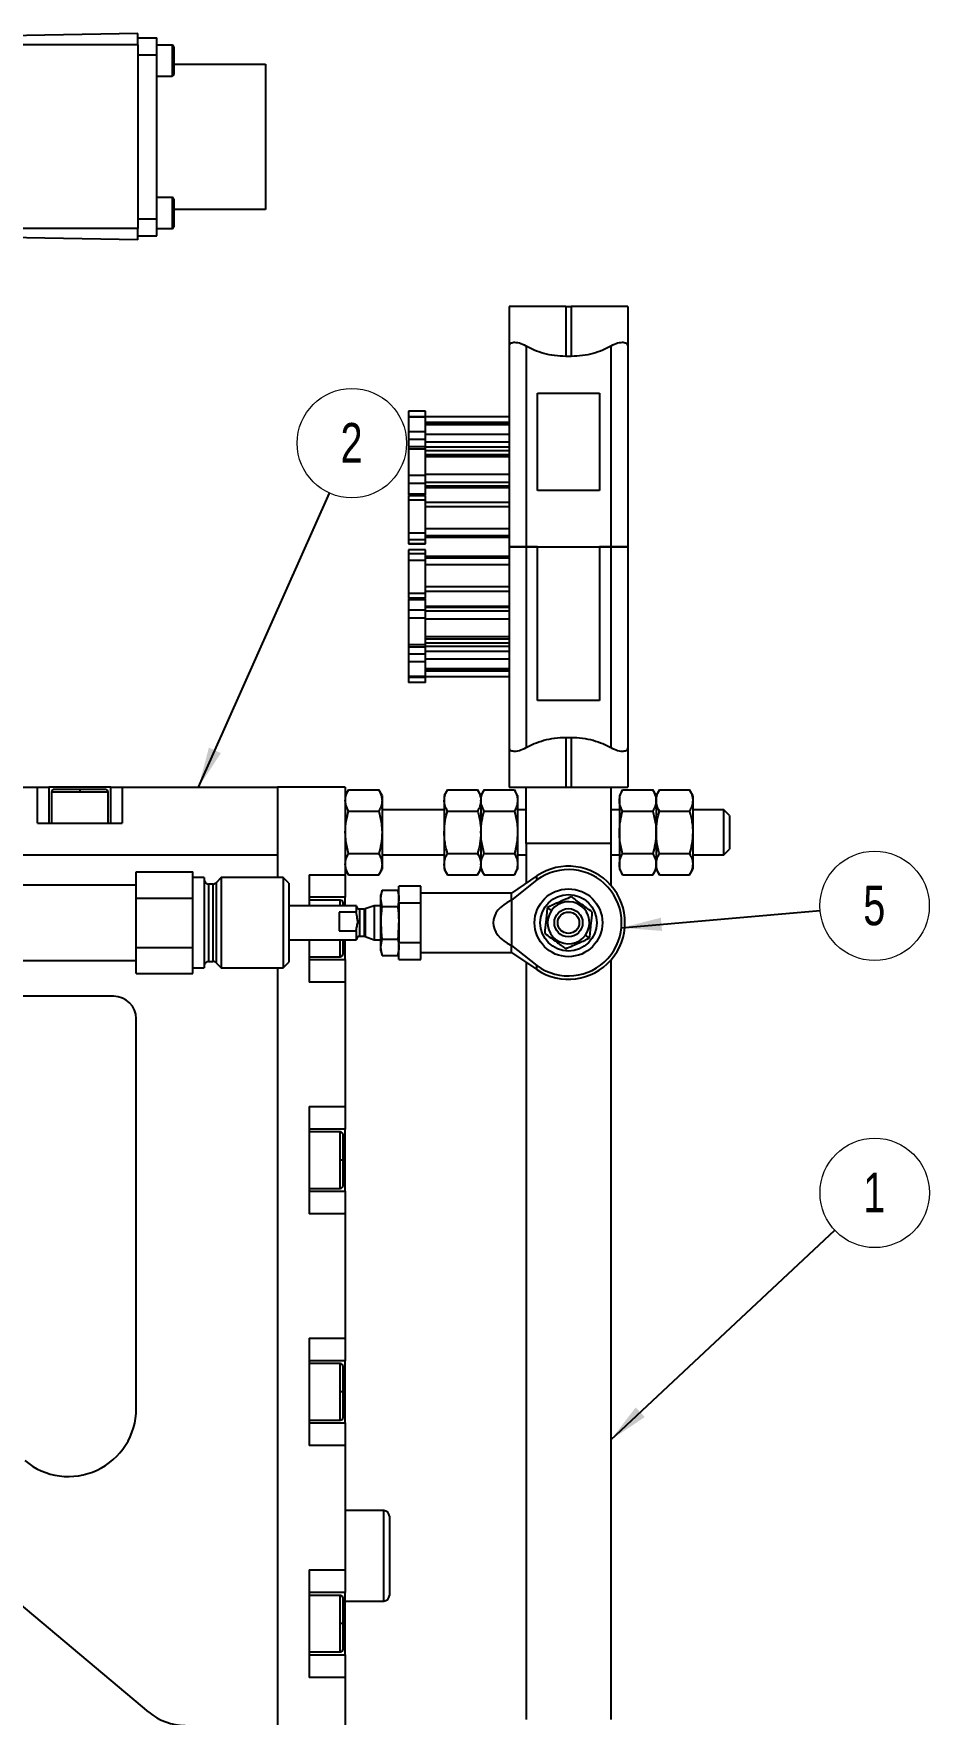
# Model space of a CAD drawing. Header units: millimetres. Extents: x 15 to 1184, y 5 to 836.
# Drawn here: x 619.9 to 699.2, y 581.2 to 729.9 of the extents above; entities that cross this region are included whole.
import ezdxf

# ---------------------------------------------------------------- set-up
doc = ezdxf.new("R2010")
doc.units = ezdxf.units.MM
doc.styles.add('SLDTEXTSTYLE1', font='TXT', dxfattribs={"width": 0.75})
doc.dimstyles.new('SLDDIMSTYLE1', dxfattribs={"dimtxt": 0.18, "dimasz": 3.556, "dimexe": 0, "dimexo": 0.0625, "dimgap": 0, "dimtad": 0, "dimtih": 1, "dimtoh": 1, "dimdec": 0, "dimrnd": 1e-09, "dimzin": 0, "dimdsep": 46, "dimtxsty": 'Standard', "dimsah": 1, "dimcen": 0.09, "dimadec": 0, "dimazin": 0, "dimtfac": 3.556, "dimtdec": 0, "dimtofl": 0, "dimtmove": 0, "dimatfit": 3, "dimfxl": 1, "dimfrac": 2, "dimtolj": 1, "dimtzin": 0, "dimarcsym": 0})

# ---------------------------------------------------------------- blocks, each defined once
blk = doc.blocks.new('SW_NOTE_0_6')
at = {"color": 0, "linetype": 'Continuous', "lineweight": 0}
blk.add_circle((3.54, 3.31), 4.84, dxfattribs=at)
at = {"color": 0, "linetype": 'Continuous', "lineweight": 0, "insert": (3.5, 5.09), "char_height": 3.5, "attachment_point": 2, "style": 'SLDTEXTSTYLE1'}
blk.add_mtext('1', dxfattribs=at)
blk = doc.blocks.new('SW_NOTE_0_8')
at = {"color": 0, "linetype": 'Continuous', "lineweight": 0}
blk.add_circle((1.97, 4.42), 4.84, dxfattribs=at)
at = {"color": 0, "linetype": 'Continuous', "lineweight": 0, "insert": (1.94, 6.2), "char_height": 3.5, "attachment_point": 2, "style": 'SLDTEXTSTYLE1'}
blk.add_mtext('2', dxfattribs=at)
blk = doc.blocks.new('SW_NOTE_0_10')
at = {"color": 0, "linetype": 'Continuous', "lineweight": 0}
blk.add_circle((4.82, 0.42), 4.84, dxfattribs=at)
at = {"color": 0, "linetype": 'Continuous', "lineweight": 0, "insert": (4.79, 2.2), "char_height": 3.5, "attachment_point": 2, "style": 'SLDTEXTSTYLE1'}
blk.add_mtext('5', dxfattribs=at)

msp = doc.modelspace()

# ---------------------------------------------------------------- linework, layer by layer
at = {"color": 7, "linetype": 'Continuous', "lineweight": 25}
for p, q in [((629.1369, 729.8925), (617.6369, 729.6917)), ((629.1369, 728.8925), (617.6369, 728.8925)), ((629.1369, 728.8925), (629.1369, 729.8925)), ((629.1369, 729.5175), (630.8119, 729.5175)), ((629.1369, 728.8925), (629.1369, 712.6425)), ((630.8119, 728.0175), (630.8119, 729.5175)), ((632.1619, 728.885), (630.8119, 728.885)), ((632.1619, 728.885), (632.1619, 726.135)), ((632.3119, 728.735), (632.3119, 726.285)), ((629.1369, 728.0175), (630.8119, 728.0175)), ((630.8119, 713.5175), (630.8119, 728.0175)), ((632.3119, 727.1925), (640.4119, 727.1925)), ((640.4119, 727.1925), (640.4119, 714.3425)), ((630.8119, 726.135), (632.1619, 726.135)), ((632.1619, 715.4), (630.8119, 715.4)), ((632.1619, 715.4), (632.1619, 712.65)), ((632.3119, 715.25), (632.3119, 712.8)), ((640.4119, 714.3425), (632.3119, 714.3425)), ((629.1369, 712.6425), (617.6369, 712.6425)), ((629.1369, 713.5175), (630.8119, 713.5175)), ((629.1369, 711.6425), (629.1369, 712.6425)), ((630.8119, 712.0175), (630.8119, 713.5175)), ((630.8119, 712.65), (632.1619, 712.65)), ((629.1369, 711.6425), (617.6369, 711.8432)), ((629.1369, 712.0175), (630.8119, 712.0175)), ((666.9869, 705.7425), (661.9869, 705.7425)), ((661.9869, 705.7425), (661.9869, 702.2813)), ((666.9869, 705.7425), (666.9869, 701.3431)), ((666.9869, 705.7425), (667.4869, 705.7425)), ((667.4869, 705.7425), (667.4869, 701.3431)), ((672.4869, 705.7425), (667.4869, 705.7425)), ((672.4869, 705.7425), (672.4869, 702.2813)), ((661.9869, 702.2813), (661.9869, 684.495)), ((663.4869, 702.2484), (663.4869, 684.495)), ((670.9869, 702.2484), (670.9869, 684.495)), ((672.4869, 702.2813), (672.4869, 684.495)), ((667.4869, 701.3431), (666.9869, 701.3431)), ((664.4869, 698.0802), (669.9869, 698.0802)), ((664.4869, 689.4925), (664.4869, 698.0802)), ((669.9869, 698.0802), (669.9869, 689.4925)), ((654.5869, 696.4925), (653.0869, 696.4925)), ((653.0869, 696.4925), (653.0869, 696.0044)), ((654.5869, 696.0044), (653.0869, 696.0044)), ((653.0869, 696.0044), (653.0869, 695.9549)), ((654.5869, 695.9549), (653.0869, 695.9549)), ((653.0869, 695.9549), (653.0869, 694.6533)), ((654.5869, 696.0044), (654.5869, 696.4925)), ((654.5869, 695.9549), (654.5869, 696.0044)), ((661.9869, 695.9925), (654.5869, 695.9925)), ((654.5869, 694.6533), (654.5869, 695.9549)), ((654.5869, 694.6533), (653.0869, 694.6533)), ((653.0869, 694.6533), (653.0869, 693.9858)), ((661.9869, 695.4925), (654.5869, 695.4925)), ((661.9869, 695.337), (654.5869, 695.337)), ((661.9869, 695.2875), (654.5869, 695.2875)), ((654.5869, 693.9858), (654.5869, 694.6533)), ((661.9869, 694.4197), (654.5869, 694.4197)), ((654.5869, 693.9858), (653.0869, 693.9858)), ((653.0869, 693.9858), (653.0869, 693.3353)), ((654.5869, 693.3353), (653.0869, 693.3353)), ((653.0869, 693.3353), (653.0869, 693.1471)), ((654.5869, 693.1471), (653.0869, 693.1471)), ((653.0869, 693.1471), (653.0869, 690.8016)), ((654.5869, 693.3353), (654.5869, 693.9858)), ((661.9869, 693.7523), (654.5869, 693.7523)), ((654.5869, 693.1471), (654.5869, 693.3353)), ((654.5869, 690.8016), (654.5869, 693.1471)), ((654.5869, 693.0187), (661.9869, 693.0187)), ((661.9869, 692.6327), (654.5869, 692.6327)), ((661.9869, 692.4444), (654.5869, 692.4444)), ((654.5869, 690.8016), (653.0869, 690.8016)), ((653.0869, 690.8016), (653.0869, 690.0989)), ((654.5869, 690.0989), (653.0869, 690.0989)), ((653.0869, 690.0989), (653.0869, 689.1637)), ((661.9869, 690.8808), (654.5869, 690.8808)), ((654.5869, 690.0989), (654.5869, 690.8016)), ((661.9869, 690.1781), (654.5869, 690.1781)), ((654.5869, 689.1637), (654.5869, 690.0989)), ((654.5869, 689.1637), (653.0869, 689.1637)), ((653.0869, 689.1637), (653.0869, 689.0546)), ((653.0869, 689.0546), (654.5869, 689.0546)), ((654.5869, 689.0138), (653.0869, 689.0138)), ((653.0869, 689.0138), (653.0869, 688.6251)), ((654.5869, 688.6251), (653.0869, 688.6251)), ((653.0869, 688.6251), (653.0869, 685.7003)), ((654.5869, 689.7573), (661.9869, 689.7573)), ((654.5869, 689.0546), (654.5869, 689.1637)), ((654.5869, 688.6251), (654.5869, 689.0138)), ((654.5869, 685.7003), (654.5869, 688.6251)), ((661.9869, 688.4151), (654.5869, 688.4151)), ((669.9869, 689.4925), (664.4869, 689.4925)), ((661.9869, 688.0264), (654.5869, 688.0264)), ((654.5869, 685.7003), (653.0869, 685.7003)), ((653.0869, 685.7003), (653.0869, 685.1016)), ((661.9869, 686.0765), (654.5869, 686.0765)), ((654.5869, 685.1016), (654.5869, 685.7003)), ((661.9869, 685.4778), (654.5869, 685.4778)), ((654.5869, 685.1016), (653.0869, 685.1016)), ((653.0869, 685.1016), (653.0869, 684.7678)), ((654.5869, 684.7678), (653.0869, 684.7678)), ((653.0869, 684.7678), (653.0869, 684.7553)), ((653.0869, 684.7553), (654.5869, 684.7553)), ((654.5869, 684.2296), (653.0869, 684.2296)), ((653.0869, 684.2296), (653.0869, 684.2171)), ((654.5869, 684.2171), (653.0869, 684.2171)), ((653.0869, 684.2171), (653.0869, 683.8833)), ((654.5869, 685.354), (661.9869, 685.354)), ((654.5869, 684.7678), (654.5869, 685.1016)), ((654.5869, 684.7553), (654.5869, 684.7678)), ((654.5869, 684.2171), (654.5869, 684.2296)), ((654.5869, 683.8833), (654.5869, 684.2171)), ((661.9869, 684.49), (661.9869, 666.7036)), ((663.4869, 684.495), (670.9869, 684.495)), ((663.4869, 684.49), (663.4869, 666.7365)), ((664.4869, 684.49), (663.4869, 684.49)), ((664.4869, 670.9047), (664.4869, 684.49)), ((664.4869, 684.49), (669.9869, 684.49)), ((669.9869, 684.49), (669.9869, 670.9047)), ((670.9869, 684.49), (669.9869, 684.49)), ((670.9869, 684.49), (670.9869, 666.7365)), ((672.4869, 684.49), (672.4869, 666.7036)), ((654.5869, 683.8833), (653.0869, 683.8833)), ((653.0869, 683.8833), (653.0869, 683.2846)), ((654.5869, 683.2846), (653.0869, 683.2846)), ((653.0869, 683.2846), (653.0869, 680.3598)), ((654.5869, 683.2846), (654.5869, 683.8833)), ((661.9869, 683.6309), (654.5869, 683.6309)), ((661.9869, 683.5071), (654.5869, 683.5071)), ((654.5869, 680.3598), (654.5869, 683.2846)), ((661.9869, 682.9084), (654.5869, 682.9084)), ((661.9869, 680.9585), (654.5869, 680.9585)), ((654.5869, 680.3598), (653.0869, 680.3598)), ((653.0869, 680.3598), (653.0869, 679.9711)), ((653.0869, 679.9711), (654.5869, 679.9711)), ((654.5869, 679.9303), (653.0869, 679.9303)), ((653.0869, 679.9303), (653.0869, 679.8212)), ((654.5869, 679.8212), (653.0869, 679.8212)), ((653.0869, 679.8212), (653.0869, 678.886)), ((654.5869, 680.5698), (661.9869, 680.5698)), ((654.5869, 679.9711), (654.5869, 680.3598)), ((654.5869, 679.8212), (654.5869, 679.9303)), ((654.5869, 678.886), (654.5869, 679.8212)), ((654.5869, 678.886), (653.0869, 678.886)), ((653.0869, 678.886), (653.0869, 678.1833)), ((654.5869, 678.1833), (653.0869, 678.1833)), ((653.0869, 678.1833), (653.0869, 675.8378)), ((661.9869, 679.2276), (654.5869, 679.2276)), ((654.5869, 678.1833), (654.5869, 678.886)), ((661.9869, 678.8068), (654.5869, 678.8068)), ((654.5869, 675.8378), (654.5869, 678.1833)), ((661.9869, 678.1042), (654.5869, 678.1042)), ((661.9869, 676.5405), (654.5869, 676.5405)), ((654.5869, 675.8378), (653.0869, 675.8378)), ((653.0869, 675.8378), (653.0869, 675.6496)), ((653.0869, 675.6496), (654.5869, 675.6496)), ((653.0869, 675.6496), (653.0869, 674.9991)), ((654.5869, 674.9991), (653.0869, 674.9991)), ((653.0869, 674.9991), (653.0869, 674.3317)), ((654.5869, 676.3522), (661.9869, 676.3522)), ((661.9869, 675.9662), (654.5869, 675.9662)), ((654.5869, 675.6496), (654.5869, 675.8378)), ((654.5869, 674.9991), (654.5869, 675.6496)), ((661.9869, 675.2326), (654.5869, 675.2326)), ((654.5869, 674.3317), (654.5869, 674.9991)), ((654.5869, 674.3317), (653.0869, 674.3317)), ((653.0869, 674.3317), (653.0869, 673.03)), ((661.9869, 674.5652), (654.5869, 674.5652)), ((654.5869, 673.03), (654.5869, 674.3317)), ((661.9869, 673.6974), (654.5869, 673.6974)), ((654.5869, 673.6479), (661.9869, 673.6479)), ((654.5869, 673.03), (653.0869, 673.03)), ((653.0869, 673.03), (653.0869, 672.9805)), ((653.0869, 672.9805), (654.5869, 672.9805)), ((653.0869, 672.9805), (653.0869, 672.4925)), ((654.5869, 672.4925), (653.0869, 672.4925)), ((661.9869, 673.4925), (654.5869, 673.4925)), ((654.5869, 672.9805), (654.5869, 673.03)), ((661.9869, 672.9925), (654.5869, 672.9925)), ((654.5869, 672.4925), (654.5869, 672.9805)), ((669.9869, 670.9047), (664.4869, 670.9047)), ((666.9869, 667.6418), (667.4869, 667.6418)), ((666.9869, 667.6418), (666.9869, 663.2425)), ((667.4869, 667.6418), (667.4869, 663.2425)), ((661.9869, 666.7036), (661.9869, 663.2425)), ((672.4869, 666.7036), (672.4869, 663.2425)), ((612.2369, 663.2425), (620.2369, 663.2425)), ((620.2369, 660.0425), (620.2369, 663.2425)), ((620.2369, 663.2425), (621.2369, 663.2425)), ((621.2369, 663.2425), (621.2369, 660.0425)), ((626.7369, 663.2425), (621.2369, 663.2425)), ((626.7369, 660.0425), (626.7369, 663.2425)), ((626.7369, 663.2425), (627.7369, 663.2425)), ((627.7369, 663.2425), (627.7369, 660.0425)), ((627.7369, 663.2425), (641.4869, 663.2425)), ((641.4869, 663.2425), (641.4869, 657.2425)), ((647.4869, 663.2425), (641.4869, 663.2425)), ((641.4869, 663.2425), (641.4869, 655.2425)), ((647.4869, 663.2425), (647.4869, 655.4925)), ((661.9869, 663.2425), (663.4869, 663.2425)), ((663.4869, 658.2425), (663.4869, 663.2425)), ((663.4869, 663.2425), (670.9869, 663.2425)), ((670.9869, 663.2425), (672.4869, 663.2425)), ((670.9869, 663.2425), (670.9869, 658.2425)), ((623.9869, 662.7925), (621.4869, 662.7925)), ((621.4869, 662.7925), (621.4869, 660.0425)), ((623.9869, 663.0425), (621.7369, 663.0425)), ((626.2369, 663.0425), (623.9869, 663.0425)), ((623.9869, 663.0425), (623.9869, 662.7925)), ((626.4869, 662.7925), (623.9869, 662.7925)), ((626.4869, 660.0425), (626.4869, 662.7925)), ((647.7772, 662.9952), (647.4869, 662.4925)), ((647.7772, 662.9952), (650.4466, 662.9952)), ((650.7369, 662.4925), (650.4466, 662.9952)), ((650.7369, 662.4925), (650.7369, 662.057)), ((650.7369, 662.057), (650.7369, 659.2425)), ((656.5272, 662.9952), (656.2369, 662.4925)), ((656.2369, 662.4925), (656.2369, 662.057)), ((656.2369, 662.057), (656.2369, 659.2425)), ((656.5272, 662.9952), (659.1966, 662.9952)), ((659.4869, 662.4925), (659.1966, 662.9952)), ((659.7772, 662.9952), (659.4869, 662.4925)), ((659.4869, 662.4925), (659.4869, 662.057)), ((659.4869, 662.057), (659.4869, 659.2425)), ((659.7772, 662.9952), (662.4466, 662.9952)), ((662.7369, 662.4925), (662.4466, 662.9952)), ((662.7369, 662.4925), (662.7369, 662.057)), ((662.7369, 662.057), (662.7369, 659.2425)), ((672.0272, 662.9952), (671.7369, 662.4925)), ((671.7369, 662.4925), (671.7369, 662.057)), ((671.7369, 662.057), (671.7369, 659.2425)), ((672.0272, 662.9952), (674.6966, 662.9952)), ((674.9869, 662.4925), (674.6966, 662.9952)), ((675.2772, 662.9952), (674.9869, 662.4925)), ((674.9869, 662.4925), (674.9869, 662.057)), ((674.9869, 662.057), (674.9869, 659.2425)), ((675.2772, 662.9952), (677.9466, 662.9952)), ((678.2369, 662.4925), (677.9466, 662.9952)), ((678.2369, 662.4925), (678.2369, 662.057)), ((678.2369, 662.057), (678.2369, 659.2425)), ((647.7772, 661.1188), (650.4466, 661.1188)), ((656.2369, 661.2425), (650.7369, 661.2425)), ((656.5272, 661.1188), (659.1966, 661.1188)), ((659.7772, 661.1188), (662.4466, 661.1188)), ((663.4869, 661.2425), (662.7369, 661.2425)), ((671.7369, 661.2425), (670.9869, 661.2425)), ((672.0272, 661.1188), (674.6966, 661.1188)), ((675.2772, 661.1188), (677.9466, 661.1188)), ((680.9869, 661.2425), (678.2369, 661.2425)), ((681.4869, 660.7425), (680.9869, 661.2425)), ((680.9869, 657.2425), (680.9869, 661.2425)), ((681.4869, 660.7425), (681.4869, 657.7425)), ((620.2369, 660.0425), (627.7369, 660.0425)), ((650.7369, 659.2425), (650.7369, 656.4279)), ((656.2369, 659.2425), (656.2369, 656.4279)), ((659.4869, 659.2425), (659.4869, 656.4279)), ((662.7369, 659.2425), (662.7369, 656.4279)), ((671.7369, 659.2425), (671.7369, 656.4279)), ((674.9869, 659.2425), (674.9869, 656.4279)), ((678.2369, 659.2425), (678.2369, 656.4279)), ((551.4869, 657.2425), (641.4869, 657.2425)), ((641.4869, 657.2425), (641.4869, 655.2425)), ((647.7772, 657.3661), (650.4466, 657.3661)), ((650.7369, 657.2425), (656.2369, 657.2425)), ((656.5272, 657.3661), (659.1966, 657.3661)), ((659.7772, 657.3661), (662.4466, 657.3661)), ((662.7369, 657.2425), (663.4869, 657.2425)), ((670.9869, 658.2425), (663.4869, 658.2425)), ((663.4869, 658.2425), (663.4869, 654.7461)), ((670.9869, 658.2425), (670.9869, 654.5496)), ((670.9869, 657.2425), (671.7369, 657.2425)), ((672.0272, 657.3661), (674.6966, 657.3661)), ((675.2772, 657.3661), (677.9466, 657.3661)), ((678.2369, 657.2425), (680.9869, 657.2425)), ((680.9869, 657.2425), (681.4869, 657.7425)), ((628.9869, 653.4219), (628.9869, 655.7425)), ((628.9869, 655.7425), (633.9869, 655.7425)), ((633.9869, 653.4219), (633.9869, 655.7425)), ((647.4869, 655.9925), (647.7772, 655.4897)), ((650.4466, 655.4897), (650.7369, 655.9925)), ((650.7369, 656.4279), (650.7369, 655.9925)), ((656.2369, 656.4279), (656.2369, 655.9925)), ((656.2369, 655.9925), (656.5272, 655.4897)), ((659.1966, 655.4897), (659.4869, 655.9925)), ((659.4869, 656.4279), (659.4869, 655.9925)), ((659.4869, 655.9925), (659.7772, 655.4897)), ((662.4466, 655.4897), (662.7369, 655.9925)), ((662.7369, 656.4279), (662.7369, 655.9925)), ((671.7369, 656.4279), (671.7369, 655.9925)), ((671.7369, 655.9925), (672.0272, 655.4897)), ((674.6966, 655.4897), (674.9869, 655.9925)), ((674.9869, 656.4279), (674.9869, 655.9925)), ((674.9869, 655.9925), (675.2772, 655.4897)), ((677.9466, 655.4897), (678.2369, 655.9925)), ((678.2369, 656.4279), (678.2369, 655.9925)), ((628.9869, 654.5675), (588.9869, 654.5675)), ((634.9869, 655.2425), (633.9869, 655.2425)), ((634.9869, 655.2425), (634.9869, 647.2425)), ((635.7712, 654.6675), (635.3869, 654.6675)), ((636.5119, 655.2425), (636.0541, 654.7846)), ((641.9869, 655.2425), (636.5119, 655.2425)), ((636.5119, 655.2425), (636.5119, 647.2425)), ((642.4869, 654.7425), (641.9869, 655.2425)), ((641.9869, 655.2425), (641.9869, 647.2425)), ((642.4869, 654.7425), (642.4869, 647.7425)), ((644.2869, 655.4925), (647.4869, 655.4925)), ((644.2869, 655.4925), (644.2869, 652.7425)), ((647.4869, 655.4925), (647.4869, 653.4925)), ((647.7772, 655.4897), (650.4466, 655.4897)), ((654.1719, 654.4925), (652.2369, 654.4925)), ((652.2369, 652.9745), (652.2369, 654.4925)), ((654.1719, 652.9745), (654.1719, 654.4925)), ((656.5272, 655.4897), (659.1966, 655.4897)), ((659.7772, 655.4897), (662.4466, 655.4897)), ((664.4467, 655.3915), (662.1819, 653.8685)), ((664.4467, 655.0272), (662.1819, 653.2439)), ((672.0272, 655.4897), (674.6966, 655.4897)), ((675.2772, 655.4897), (677.9466, 655.4897)), ((628.9869, 649.063), (628.9869, 653.4219)), ((628.9869, 653.4219), (633.9869, 653.4219)), ((633.9869, 649.063), (633.9869, 653.4219)), ((648.4569, 652.7425), (642.4869, 652.7425)), ((647.4869, 653.4925), (644.2869, 653.4925)), ((647.0369, 653.2425), (644.2869, 653.2425)), ((647.2869, 652.7425), (647.2869, 652.9925)), ((647.4869, 652.7425), (647.4869, 653.4925)), ((648.4869, 652.7425), (648.4569, 652.7425)), ((648.4569, 652.7425), (648.4569, 652.1732)), ((648.4869, 652.7425), (648.4869, 652.6117)), ((650.0312, 652.7425), (649.2566, 652.4605)), ((650.6369, 652.7425), (650.0312, 652.7425)), ((650.0312, 652.7425), (650.0312, 649.7425)), ((650.7472, 654.1292), (650.6369, 653.7175)), ((650.6369, 648.7675), (650.6369, 653.7175)), ((650.7472, 654.1292), (652.1266, 654.1292)), ((650.7472, 652.6858), (652.1266, 652.6858)), ((652.2369, 653.7175), (652.1266, 654.1292)), ((654.1719, 652.9745), (652.2369, 652.9745)), ((652.2369, 652.9745), (652.2369, 649.5104)), ((662.1819, 653.8685), (654.1719, 653.8685)), ((654.1719, 649.5104), (654.1719, 652.9745)), ((662.1819, 653.2439), (662.1819, 653.8685)), ((662.1819, 653.2439), (662.1819, 649.241)), ((648.4569, 652.1732), (646.9569, 652.1732)), ((646.9569, 652.1732), (646.9569, 650.5207)), ((649.154, 652.4425), (648.7569, 652.4425)), ((665.7313, 652.3336), (665.3669, 652.5976)), ((642.4869, 649.7425), (648.4569, 649.7425)), ((644.2869, 649.7425), (644.2869, 645.9925)), ((646.9569, 650.5207), (648.4569, 650.5207)), ((647.2869, 648.4925), (647.2869, 649.7425)), ((647.4869, 647.9925), (647.4869, 649.7425)), ((648.4569, 650.5207), (648.4569, 649.7425)), ((648.4569, 649.7425), (648.4869, 649.7425)), ((648.4869, 649.8732), (648.4869, 649.7425)), ((648.7569, 650.0425), (649.154, 650.0425)), ((649.2566, 650.0244), (650.0312, 649.7425)), ((650.0312, 649.7425), (650.6369, 649.7425)), ((650.7472, 649.7991), (652.1266, 649.7991)), ((669.1069, 649.8873), (668.7425, 650.1513)), ((628.9869, 649.063), (633.9869, 649.063)), ((628.9869, 646.7425), (628.9869, 649.063)), ((633.9869, 646.7425), (633.9869, 649.063)), ((644.2869, 648.2425), (647.0369, 648.2425)), ((650.6369, 648.7675), (650.7472, 648.3557)), ((650.7472, 648.3557), (652.1266, 648.3557)), ((652.1266, 648.3557), (652.2369, 648.7675)), ((652.2369, 649.5104), (654.1719, 649.5104)), ((652.2369, 647.9925), (652.2369, 649.5104)), ((654.1719, 647.9925), (654.1719, 649.5104)), ((654.1719, 648.6165), (662.1819, 648.6165)), ((662.1819, 648.6165), (662.1819, 649.241)), ((662.1819, 649.241), (664.4467, 647.4577)), ((662.1819, 648.6165), (664.4467, 647.0934)), ((588.9869, 647.9175), (628.9869, 647.9175)), ((628.9869, 646.7425), (633.9869, 646.7425)), ((633.9869, 647.2425), (634.9869, 647.2425)), ((635.3869, 647.8175), (635.7712, 647.8175)), ((636.0541, 647.7003), (636.5119, 647.2425)), ((636.5119, 647.2425), (641.9869, 647.2425)), ((641.4869, 647.2425), (641.4869, 580.2425)), ((641.4869, 647.2425), (641.4869, 568.9427)), ((641.9869, 647.2425), (642.4869, 647.7425)), ((644.2869, 647.9925), (647.4869, 647.9925)), ((647.4869, 647.9925), (647.4869, 645.9925)), ((652.2369, 647.9925), (654.1719, 647.9925)), ((663.4869, 647.7388), (663.4869, 580.7722)), ((670.9869, 647.9353), (670.9869, 580.7722)), ((647.4869, 645.9925), (644.2869, 645.9925)), ((647.4869, 645.9925), (647.4869, 634.9925)), ((626.9869, 644.7425), (563.4869, 644.7425)), ((628.9869, 608.2613), (628.9869, 642.7425)), ((644.2869, 634.9925), (647.4869, 634.9925)), ((644.2869, 634.9925), (644.2869, 625.4925)), ((647.4869, 634.9925), (647.4869, 632.9925)), ((647.4869, 632.9925), (644.2869, 632.9925)), ((647.0369, 632.7425), (644.2869, 632.7425)), ((647.0369, 630.2425), (647.0369, 632.7425)), ((647.2869, 630.2425), (647.2869, 632.4925)), ((647.4869, 627.4925), (647.4869, 632.9925)), ((647.0369, 627.7425), (647.0369, 630.2425)), ((647.2869, 630.2425), (647.0369, 630.2425)), ((647.2869, 627.9925), (647.2869, 630.2425)), ((644.2869, 627.7425), (647.0369, 627.7425)), ((644.2869, 627.4925), (647.4869, 627.4925)), ((647.4869, 627.4925), (647.4869, 625.4925)), ((647.4869, 625.4925), (644.2869, 625.4925)), ((647.4869, 625.4925), (647.4869, 614.4925)), ((644.2869, 614.4925), (647.4869, 614.4925)), ((644.2869, 614.4925), (644.2869, 604.9925)), ((647.4869, 614.4925), (647.4869, 612.4925)), ((647.4869, 612.4925), (644.2869, 612.4925)), ((647.0369, 612.2425), (644.2869, 612.2425)), ((647.0369, 609.7425), (647.0369, 612.2425)), ((647.2869, 609.7425), (647.2869, 611.9925)), ((647.4869, 606.9925), (647.4869, 612.4925)), ((647.2869, 609.7425), (647.0369, 609.7425)), ((647.0369, 607.2425), (647.0369, 609.7425)), ((647.2869, 607.4925), (647.2869, 609.7425)), ((644.2869, 607.2425), (647.0369, 607.2425)), ((644.2869, 606.9925), (647.4869, 606.9925)), ((647.4869, 606.9925), (647.4869, 604.9925)), ((647.4869, 604.9925), (644.2869, 604.9925)), ((647.4869, 604.9925), (647.4869, 593.9925)), ((630.0928, 581.4122), (605.4707, 602.0727)), ((650.8869, 599.2425), (647.4869, 599.2425)), ((651.3869, 598.7425), (651.3869, 591.7425)), ((644.2869, 593.9925), (647.4869, 593.9925)), ((644.2869, 593.9925), (644.2869, 584.4925)), ((647.4869, 593.9925), (647.4869, 591.9925)), ((647.4869, 591.9925), (644.2869, 591.9925)), ((647.0369, 591.7425), (644.2869, 591.7425)), ((647.0369, 589.2425), (647.0369, 591.7425)), ((647.4869, 586.4925), (647.4869, 591.9925)), ((647.2869, 589.2425), (647.2869, 591.4925)), ((647.4869, 591.2425), (650.8869, 591.2425)), ((647.0369, 586.7425), (647.0369, 589.2425)), ((647.2869, 589.2425), (647.0369, 589.2425)), ((647.2869, 586.9925), (647.2869, 589.2425)), ((644.2869, 586.7425), (647.0369, 586.7425)), ((644.2869, 586.4925), (647.4869, 586.4925)), ((647.4869, 586.4925), (647.4869, 584.4925)), ((647.4869, 584.4925), (644.2869, 584.4925)), ((647.4869, 584.4925), (647.4869, 568.9427))]:
    msp.add_line(p, q, dxfattribs=at)
at = {"color": 8, "linetype": 'Continuous', "lineweight": 25}
for p, q in [((661.9869, 693.3018), (654.5869, 693.3018)), ((661.9869, 689.8663), (654.5869, 689.8663)), ((661.9869, 685.3665), (654.5869, 685.3665)), ((661.9869, 683.6184), (654.5869, 683.6184)), ((661.9869, 679.1186), (654.5869, 679.1186)), ((661.9869, 675.6831), (654.5869, 675.6831)), ((635.3869, 654.6675), (635.3869, 647.8175)), ((635.7712, 654.6675), (635.7712, 647.8175)), ((636.0541, 654.7846), (636.0541, 647.7003)), ((664.4467, 655.0272), (664.4467, 655.3915)), ((647.0369, 652.7425), (647.0369, 653.2425)), ((648.7569, 652.4425), (648.7569, 650.0425)), ((649.154, 652.4425), (649.154, 650.0425)), ((649.2566, 652.4605), (649.2566, 650.0244)), ((647.0369, 648.2425), (647.0369, 649.7425)), ((664.4467, 647.0934), (664.4467, 647.4577)), ((650.8869, 591.2425), (650.8869, 599.2425))]:
    msp.add_line(p, q, dxfattribs=at)
at = {"color": 7, "linetype": 'Continuous', "lineweight": 25}
for radius in [3, 2.5, 1.25, 0.95]:
    msp.add_circle((667.2369, 651.2425), radius, dxfattribs=at)
for centre, radius, start, end in [((632.1619, 728.735), 0.15, 0, 90), ((632.1619, 726.285), 0.15, 270, 0), ((632.1619, 715.25), 0.15, 0, 90), ((632.1619, 712.8), 0.15, 270, 0), ((621.7369, 662.7925), 0.25, 90, 180), ((626.2369, 662.7925), 0.25, 0, 90), ((667.2369, 651.2425), 5, 236.079303, 123.920697), ((667.2369, 651.2425), 4.7021, 233.601614, 126.398386), ((635.3869, 655.0675), 0.4, 180, 270), ((635.7712, 655.0675), 0.4, 270, 315), ((647.0369, 652.9925), 0.25, 0, 90), ((648.7569, 652.7425), 0.3, 180, 270), ((648.7869, 652.7425), 0.3, 180, 270), ((667.2369, 651.2425), 1.8594, 324.06888, 144.06888), ((649.154, 652.7425), 0.3, 270, 290), ((667.2369, 651.2425), 1.8594, 144.06888, 324.06888), ((648.7569, 649.7425), 0.3, 90, 180), ((648.7869, 649.7425), 0.3, 90, 180), ((649.154, 649.7425), 0.3, 70, 90), ((647.0369, 648.4925), 0.25, 270, 0), ((635.3869, 647.4175), 0.4, 90, 180), ((635.7712, 647.4175), 0.4, 45, 90), ((626.9869, 642.7425), 2, 0, 90), ((647.0369, 632.4925), 0.25, 0, 90), ((647.0369, 627.9925), 0.25, 270, 0), ((647.0369, 611.9925), 0.25, 0, 90), ((622.9869, 608.2613), 6, 230, 0), ((647.0369, 607.4925), 0.25, 270, 0), ((650.8869, 598.7425), 0.5, 0, 90), ((647.0369, 591.4925), 0.25, 0, 90), ((650.8869, 591.7425), 0.5, 270, 0), ((647.0369, 586.9925), 0.25, 270, 0), ((633.3068, 585.2425), 5, 230, 270)]:
    msp.add_arc(centre, radius, start, end, dxfattribs=at)
msp.add_ellipse((665.1264, 651.2425), major_axis=(4.5484, 0), ratio=0.57735027, start_param=2.27492823, end_param=4.00825708, dxfattribs=at)
for points, knots in [([(663.4869, 702.2484), (663.2785, 702.3456), (662.8498, 702.5454), (662.3636, 702.576), (662.0451, 702.4814), (662.0063, 702.3481), (661.9869, 702.2813)], [0, 0, 0, 0, 0.23877767, 0.49098516, 0.74511773, 1, 1, 1, 1]), ([(666.9869, 701.3431), (666.6587, 701.3562), (665.9936, 701.3828), (665.048, 701.5889), (664.1882, 701.8822), (663.7189, 702.1273), (663.4869, 702.2484)], [0, 0, 0, 0, 0.24550816, 0.49759622, 0.75157576, 1, 1, 1, 1]), ([(670.9869, 702.2484), (670.756, 702.1278), (670.2877, 701.8832), (669.4287, 701.5897), (668.4819, 701.3829), (667.8155, 701.3563), (667.4869, 701.3431)], [0, 0, 0, 0, 0.24733523, 0.50149769, 0.75417698, 1, 1, 1, 1]), ([(672.4869, 702.2813), (672.4675, 702.3481), (672.4287, 702.4814), (672.1103, 702.576), (671.624, 702.5454), (671.1954, 702.3456), (670.9869, 702.2484)], [0, 0, 0, 0, 0.25488227, 0.50901484, 0.76122233, 1, 1, 1, 1]), ([(663.4869, 666.7365), (663.7189, 666.8576), (664.1882, 667.1027), (665.048, 667.396), (665.9936, 667.6021), (666.6587, 667.6287), (666.9869, 667.6418)], [0, 0, 0, 0, 0.24842424, 0.50240378, 0.75449184, 1, 1, 1, 1]), ([(667.4869, 667.6418), (667.8155, 667.6287), (668.4819, 667.602), (669.4287, 667.3952), (670.2877, 667.1017), (670.756, 666.8571), (670.9869, 666.7365)], [0, 0, 0, 0, 0.24582302, 0.49850231, 0.75266477, 1, 1, 1, 1]), ([(661.9869, 666.7036), (662.0063, 666.6368), (662.0451, 666.5035), (662.3636, 666.409), (662.8498, 666.4395), (663.2785, 666.6393), (663.4869, 666.7365)], [0, 0, 0, 0, 0.25488227, 0.50901484, 0.76122233, 1, 1, 1, 1]), ([(670.9869, 666.7365), (671.1954, 666.6393), (671.624, 666.4395), (672.1103, 666.409), (672.4287, 666.5035), (672.4675, 666.6368), (672.4869, 666.7036)], [0, 0, 0, 0, 0.23877767, 0.49098516, 0.74511773, 1, 1, 1, 1]), ([(647.4869, 662.057), (647.504, 662.2272), (647.536, 662.5451), (647.7007, 662.8524), (647.7772, 662.9952)], [0, 0, 0, 0, 0.53525967, 1, 1, 1, 1]), ([(647.7772, 661.1188), (647.6835, 661.2982), (647.5224, 661.6063), (647.4974, 661.9242), (647.4869, 662.057)], [0, 0, 0, 0, 0.58194396, 1, 1, 1, 1]), ([(650.4466, 662.9952), (650.5404, 662.8159), (650.7014, 662.5078), (650.7264, 662.1899), (650.7369, 662.057)], [0, 0, 0, 0, 0.581943961, 1, 1, 1, 1]), ([(650.7369, 662.057), (650.7198, 661.8869), (650.6878, 661.569), (650.5232, 661.2617), (650.4466, 661.1188)], [0, 0, 0, 0, 0.53525967, 1, 1, 1, 1]), ([(656.2369, 662.057), (656.254, 662.2272), (656.286, 662.5451), (656.4507, 662.8524), (656.5272, 662.9952)], [0, 0, 0, 0, 0.53525967, 1, 1, 1, 1]), ([(656.5272, 661.1188), (656.4335, 661.2982), (656.2724, 661.6063), (656.2474, 661.9242), (656.2369, 662.057)], [0, 0, 0, 0, 0.58194396, 1, 1, 1, 1]), ([(659.1966, 662.9952), (659.2904, 662.8159), (659.4514, 662.5078), (659.4764, 662.1899), (659.4869, 662.057)], [0, 0, 0, 0, 0.581943961, 1, 1, 1, 1]), ([(659.4869, 662.057), (659.4698, 661.8869), (659.4378, 661.569), (659.2732, 661.2617), (659.1966, 661.1188)], [0, 0, 0, 0, 0.53525967, 1, 1, 1, 1]), ([(659.4869, 662.057), (659.504, 662.2272), (659.536, 662.5451), (659.7007, 662.8524), (659.7772, 662.9952)], [0, 0, 0, 0, 0.535259668, 1, 1, 1, 1]), ([(659.7772, 661.1188), (659.6835, 661.2982), (659.5224, 661.6063), (659.4974, 661.9242), (659.4869, 662.057)], [0, 0, 0, 0, 0.58194396, 1, 1, 1, 1]), ([(662.4466, 662.9952), (662.5404, 662.8159), (662.7014, 662.5078), (662.7264, 662.1899), (662.7369, 662.057)], [0, 0, 0, 0, 0.581943961, 1, 1, 1, 1]), ([(662.7369, 662.057), (662.7198, 661.8869), (662.6878, 661.569), (662.5232, 661.2617), (662.4466, 661.1188)], [0, 0, 0, 0, 0.53525967, 1, 1, 1, 1]), ([(671.7369, 662.057), (671.754, 662.2272), (671.786, 662.5451), (671.9507, 662.8524), (672.0272, 662.9952)], [0, 0, 0, 0, 0.53525967, 1, 1, 1, 1]), ([(672.0272, 661.1188), (671.9335, 661.2982), (671.7724, 661.6063), (671.7474, 661.9242), (671.7369, 662.057)], [0, 0, 0, 0, 0.581943961, 1, 1, 1, 1]), ([(674.6966, 662.9952), (674.7904, 662.8159), (674.9514, 662.5078), (674.9764, 662.1899), (674.9869, 662.057)], [0, 0, 0, 0, 0.581943961, 1, 1, 1, 1]), ([(674.9869, 662.057), (674.9698, 661.8869), (674.9378, 661.569), (674.7732, 661.2617), (674.6966, 661.1188)], [0, 0, 0, 0, 0.53525967, 1, 1, 1, 1]), ([(674.9869, 662.057), (675.004, 662.2272), (675.036, 662.5451), (675.2007, 662.8524), (675.2772, 662.9952)], [0, 0, 0, 0, 0.53525967, 1, 1, 1, 1]), ([(675.2772, 661.1188), (675.1835, 661.2982), (675.0224, 661.6063), (674.9974, 661.9242), (674.9869, 662.057)], [0, 0, 0, 0, 0.581943961, 1, 1, 1, 1]), ([(677.9466, 662.9952), (678.0404, 662.8159), (678.2014, 662.5078), (678.2264, 662.1899), (678.2369, 662.057)], [0, 0, 0, 0, 0.581943961, 1, 1, 1, 1]), ([(678.2369, 662.057), (678.2198, 661.8869), (678.1878, 661.569), (678.0232, 661.2617), (677.9466, 661.1188)], [0, 0, 0, 0, 0.53525967, 1, 1, 1, 1]), ([(647.4869, 659.2425), (647.504, 659.5828), (647.536, 660.2186), (647.7007, 660.8332), (647.7772, 661.1188)], [0, 0, 0, 0, 0.53525967, 1, 1, 1, 1]), ([(650.4466, 661.1188), (650.5404, 660.7602), (650.7014, 660.1439), (650.7264, 659.5082), (650.7369, 659.2425)], [0, 0, 0, 0, 0.58194396, 1, 1, 1, 1]), ([(656.2369, 659.2425), (656.254, 659.5828), (656.286, 660.2186), (656.4507, 660.8332), (656.5272, 661.1188)], [0, 0, 0, 0, 0.53525967, 1, 1, 1, 1]), ([(659.1966, 661.1188), (659.2904, 660.7602), (659.4514, 660.1439), (659.4764, 659.5082), (659.4869, 659.2425)], [0, 0, 0, 0, 0.58194396, 1, 1, 1, 1]), ([(659.4869, 659.2425), (659.504, 659.5828), (659.536, 660.2186), (659.7007, 660.8332), (659.7772, 661.1188)], [0, 0, 0, 0, 0.53525967, 1, 1, 1, 1]), ([(662.4466, 661.1188), (662.5404, 660.7602), (662.7014, 660.1439), (662.7264, 659.5082), (662.7369, 659.2425)], [0, 0, 0, 0, 0.58194396, 1, 1, 1, 1]), ([(671.7369, 659.2425), (671.754, 659.5828), (671.786, 660.2186), (671.9507, 660.8332), (672.0272, 661.1188)], [0, 0, 0, 0, 0.53525967, 1, 1, 1, 1]), ([(674.6966, 661.1188), (674.7904, 660.7602), (674.9514, 660.1439), (674.9764, 659.5082), (674.9869, 659.2425)], [0, 0, 0, 0, 0.58194396, 1, 1, 1, 1]), ([(674.9869, 659.2425), (675.004, 659.5828), (675.036, 660.2186), (675.2007, 660.8332), (675.2772, 661.1188)], [0, 0, 0, 0, 0.535259668, 1, 1, 1, 1]), ([(677.9466, 661.1188), (678.0404, 660.7602), (678.2014, 660.1439), (678.2264, 659.5082), (678.2369, 659.2425)], [0, 0, 0, 0, 0.58194396, 1, 1, 1, 1]), ([(647.7772, 657.3661), (647.6835, 657.7247), (647.5224, 658.341), (647.4974, 658.9767), (647.4869, 659.2425)], [0, 0, 0, 0, 0.58194396, 1, 1, 1, 1]), ([(650.7369, 659.2425), (650.7198, 658.9021), (650.6878, 658.2663), (650.5232, 657.6517), (650.4466, 657.3661)], [0, 0, 0, 0, 0.53525967, 1, 1, 1, 1]), ([(656.5272, 657.3661), (656.4335, 657.7247), (656.2724, 658.341), (656.2474, 658.9767), (656.2369, 659.2425)], [0, 0, 0, 0, 0.58194396, 1, 1, 1, 1]), ([(659.4869, 659.2425), (659.4698, 658.9021), (659.4378, 658.2663), (659.2732, 657.6517), (659.1966, 657.3661)], [0, 0, 0, 0, 0.53525967, 1, 1, 1, 1]), ([(659.7772, 657.3661), (659.6835, 657.7247), (659.5224, 658.341), (659.4974, 658.9767), (659.4869, 659.2425)], [0, 0, 0, 0, 0.58194396, 1, 1, 1, 1]), ([(662.7369, 659.2425), (662.7198, 658.9021), (662.6878, 658.2663), (662.5232, 657.6517), (662.4466, 657.3661)], [0, 0, 0, 0, 0.53525967, 1, 1, 1, 1]), ([(672.0272, 657.3661), (671.9335, 657.7247), (671.7724, 658.341), (671.7474, 658.9767), (671.7369, 659.2425)], [0, 0, 0, 0, 0.58194396, 1, 1, 1, 1]), ([(674.9869, 659.2425), (674.9698, 658.9021), (674.9378, 658.2663), (674.7732, 657.6517), (674.6966, 657.3661)], [0, 0, 0, 0, 0.535259668, 1, 1, 1, 1]), ([(675.2772, 657.3661), (675.1835, 657.7247), (675.0224, 658.341), (674.9974, 658.9767), (674.9869, 659.2425)], [0, 0, 0, 0, 0.58194396, 1, 1, 1, 1]), ([(678.2369, 659.2425), (678.2198, 658.9021), (678.1878, 658.2663), (678.0232, 657.6517), (677.9466, 657.3661)], [0, 0, 0, 0, 0.535259668, 1, 1, 1, 1]), ([(647.4869, 656.4279), (647.504, 656.598), (647.536, 656.9159), (647.7007, 657.2232), (647.7772, 657.3661)], [0, 0, 0, 0, 0.53525967, 1, 1, 1, 1]), ([(650.4466, 657.3661), (650.5404, 657.1867), (650.7014, 656.8786), (650.7264, 656.5607), (650.7369, 656.4279)], [0, 0, 0, 0, 0.58194396, 1, 1, 1, 1]), ([(656.2369, 656.4279), (656.254, 656.598), (656.286, 656.9159), (656.4507, 657.2232), (656.5272, 657.3661)], [0, 0, 0, 0, 0.53525967, 1, 1, 1, 1]), ([(659.1966, 657.3661), (659.2904, 657.1867), (659.4514, 656.8786), (659.4764, 656.5607), (659.4869, 656.4279)], [0, 0, 0, 0, 0.58194396, 1, 1, 1, 1]), ([(659.4869, 656.4279), (659.504, 656.598), (659.536, 656.9159), (659.7007, 657.2232), (659.7772, 657.3661)], [0, 0, 0, 0, 0.53525967, 1, 1, 1, 1]), ([(662.4466, 657.3661), (662.5404, 657.1867), (662.7014, 656.8786), (662.7264, 656.5607), (662.7369, 656.4279)], [0, 0, 0, 0, 0.58194396, 1, 1, 1, 1]), ([(671.7369, 656.4279), (671.754, 656.598), (671.786, 656.9159), (671.9507, 657.2232), (672.0272, 657.3661)], [0, 0, 0, 0, 0.53525967, 1, 1, 1, 1]), ([(674.6966, 657.3661), (674.7904, 657.1867), (674.9514, 656.8786), (674.9764, 656.5607), (674.9869, 656.4279)], [0, 0, 0, 0, 0.581943961, 1, 1, 1, 1]), ([(674.9869, 656.4279), (675.004, 656.598), (675.036, 656.9159), (675.2007, 657.2232), (675.2772, 657.3661)], [0, 0, 0, 0, 0.53525967, 1, 1, 1, 1]), ([(677.9466, 657.3661), (678.0404, 657.1867), (678.2014, 656.8786), (678.2264, 656.5607), (678.2369, 656.4279)], [0, 0, 0, 0, 0.581943961, 1, 1, 1, 1]), ([(647.7772, 655.4897), (647.6835, 655.669), (647.5224, 655.9771), (647.4974, 656.295), (647.4869, 656.4279)], [0, 0, 0, 0, 0.58194396, 1, 1, 1, 1]), ([(650.7369, 656.4279), (650.7198, 656.2577), (650.6878, 655.9398), (650.5232, 655.6325), (650.4466, 655.4897)], [0, 0, 0, 0, 0.53525967, 1, 1, 1, 1]), ([(656.5272, 655.4897), (656.4335, 655.669), (656.2724, 655.9771), (656.2474, 656.295), (656.2369, 656.4279)], [0, 0, 0, 0, 0.58194396, 1, 1, 1, 1]), ([(659.4869, 656.4279), (659.4698, 656.2577), (659.4378, 655.9398), (659.2732, 655.6325), (659.1966, 655.4897)], [0, 0, 0, 0, 0.53525967, 1, 1, 1, 1]), ([(659.7772, 655.4897), (659.6835, 655.669), (659.5224, 655.9771), (659.4974, 656.295), (659.4869, 656.4279)], [0, 0, 0, 0, 0.58194396, 1, 1, 1, 1]), ([(662.7369, 656.4279), (662.7198, 656.2577), (662.6878, 655.9398), (662.5232, 655.6325), (662.4466, 655.4897)], [0, 0, 0, 0, 0.53525967, 1, 1, 1, 1]), ([(672.0272, 655.4897), (671.9335, 655.669), (671.7724, 655.9771), (671.7474, 656.295), (671.7369, 656.4279)], [0, 0, 0, 0, 0.581943961, 1, 1, 1, 1]), ([(674.9869, 656.4279), (674.9698, 656.2577), (674.9378, 655.9398), (674.7732, 655.6325), (674.6966, 655.4897)], [0, 0, 0, 0, 0.53525967, 1, 1, 1, 1]), ([(675.2772, 655.4897), (675.1835, 655.669), (675.0224, 655.9771), (674.9974, 656.295), (674.9869, 656.4279)], [0, 0, 0, 0, 0.58194396, 1, 1, 1, 1]), ([(678.2369, 656.4279), (678.2198, 656.2577), (678.1878, 655.9398), (678.0232, 655.6325), (677.9466, 655.4897)], [0, 0, 0, 0, 0.53525967, 1, 1, 1, 1]), ([(650.7472, 649.7991), (650.6823, 650.6555), (650.609, 651.6216), (650.7331, 652.5773), (650.7472, 652.6858)], [0, 0, 0, 0, 0.88642058, 1, 1, 1, 1]), ([(650.7472, 652.6858), (650.6958, 652.9241), (650.5918, 653.4052), (650.6951, 653.8863), (650.7472, 654.1292)], [0, 0, 0, 0, 0.49521567, 1, 1, 1, 1]), ([(652.1266, 654.1292), (652.1781, 653.891), (652.282, 653.4099), (652.1787, 652.9287), (652.1266, 652.6858)], [0, 0, 0, 0, 0.49521567, 1, 1, 1, 1]), ([(652.1266, 652.6858), (652.1407, 652.5773), (652.2648, 651.6216), (652.1915, 650.6555), (652.1266, 649.7991)], [0, 0, 0, 0, 0.11357942, 1, 1, 1, 1]), ([(667.4755, 653.5395), (667.2703, 653.4478), (666.883, 653.2748), (666.1725, 652.9575), (665.6783, 652.7367), (665.3669, 652.5976)], [0, 0, 0, 0, 0.29427594, 0.55552184, 1, 1, 1, 1]), ([(669.3455, 652.1843), (669.1635, 652.3162), (668.82, 652.5651), (668.19, 653.0217), (667.7516, 653.3394), (667.4755, 653.5395)], [0, 0, 0, 0, 0.29427594, 0.55552184, 1, 1, 1, 1]), ([(648.4569, 650.5207), (648.4571, 650.5324), (648.4588, 650.6778), (648.5201, 650.9509), (648.6202, 651.315), (648.5266, 651.7239), (648.484, 651.9986), (648.4569, 652.1732)], [0, 0, 0, 0, 0.02088678, 0.26042932, 0.50009722, 0.68228537, 1, 1, 1, 1]), ([(665.3669, 652.5976), (665.3437, 652.3741), (665.2999, 651.9521), (665.2195, 651.1782), (665.1635, 650.6397), (665.1283, 650.3006)], [0, 0, 0, 0, 0.29427594, 0.55552184, 1, 1, 1, 1]), ([(669.1069, 649.8873), (669.1301, 650.1108), (669.1739, 650.5328), (669.2544, 651.3067), (669.3103, 651.8452), (669.3455, 652.1843)], [0, 0, 0, 0, 0.29427594, 0.55552184, 1, 1, 1, 1]), ([(650.7472, 648.3557), (650.6958, 648.5939), (650.5918, 649.075), (650.6951, 649.5562), (650.7472, 649.7991)], [0, 0, 0, 0, 0.49521567, 1, 1, 1, 1]), ([(652.1266, 649.7991), (652.1781, 649.5608), (652.282, 649.0797), (652.1787, 648.5986), (652.1266, 648.3557)], [0, 0, 0, 0, 0.49521567, 1, 1, 1, 1]), ([(665.1283, 650.3006), (665.3103, 650.1687), (665.6538, 649.9198), (666.2838, 649.4632), (666.7222, 649.1455), (666.9983, 648.9454)], [0, 0, 0, 0, 0.29427594, 0.55552184, 1, 1, 1, 1]), ([(666.9983, 648.9454), (667.2035, 649.0371), (667.5908, 649.2101), (668.3013, 649.5274), (668.7956, 649.7482), (669.1069, 649.8873)], [0, 0, 0, 0, 0.29427594, 0.55552184, 1, 1, 1, 1])]:
    msp.add_open_spline(points, degree=3, knots=knots, dxfattribs=at)
for points in [[(661.9869, 684.495), (662.0095, 684.495), (662.0546, 684.495), (662.4014, 684.495), (662.8972, 684.495), (663.2904, 684.495), (663.4869, 684.495)], [(663.4869, 684.49), (663.2904, 684.4899), (662.8972, 684.4899), (662.4014, 684.4899), (662.0546, 684.4899), (662.0095, 684.4899), (661.9869, 684.49)], [(670.9869, 684.495), (671.1835, 684.495), (671.5766, 684.495), (672.0724, 684.495), (672.4193, 684.495), (672.4644, 684.495), (672.4869, 684.495)], [(672.4869, 684.49), (672.4644, 684.4899), (672.4193, 684.4899), (672.0724, 684.4899), (671.5766, 684.4899), (671.1835, 684.4899), (670.9869, 684.49)]]:
    msp.add_open_spline(points, degree=3, dxfattribs=at)

# ---------------------------------------------------------------- block references
at = {"color": 7, "linetype": 'Continuous', "lineweight": 0}
for name, p in [('SW_NOTE_0_8', (646.0995, 689.2469)), ('SW_NOTE_0_10', (689.5066, 652.3213)), ('SW_NOTE_0_6', (690.7942, 624.0351))]:
    msp.add_blockref(name, p, dxfattribs=at)

# ---------------------------------------------------------------- leaders
for points in [[(634.4976, 663.2425), (646.0995, 689.2469)], [(671.9178, 650.7962), (689.5066, 652.3213)], [(670.9869, 605.5116), (690.7942, 624.0351)]]:
    msp.add_leader(points, dimstyle='SLDDIMSTYLE1', dxfattribs=at)

doc.saveas('drawing.dxf')
